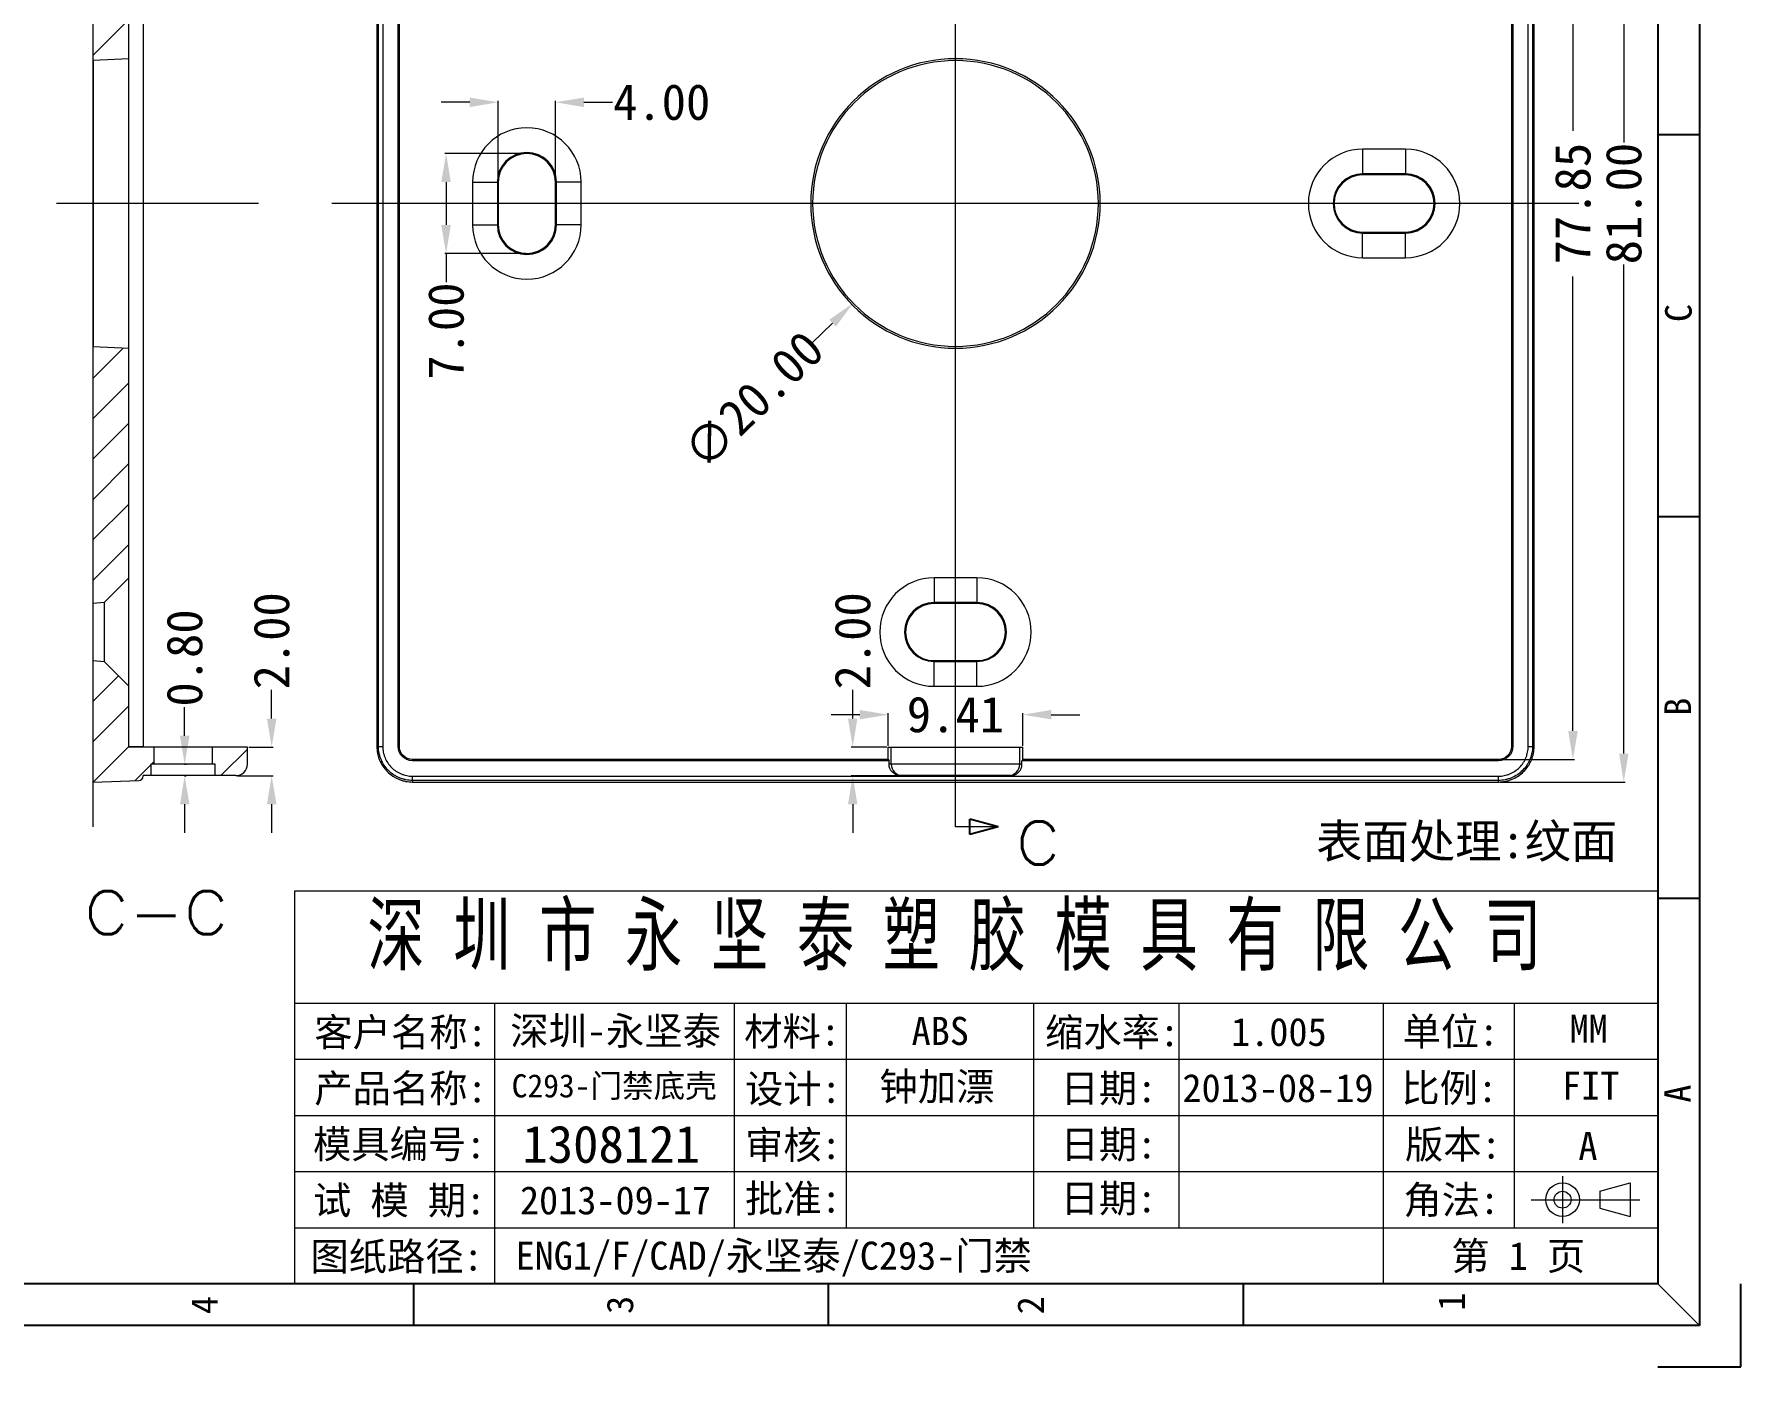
# Model space of a CAD drawing. Header units: inches. Extents: x -855 to -579, y 2307 to 2702.
# Drawn here: x -731 to -611.5, y 2307.1 to 2400.4 of the extents above; entities that cross this region are included whole.
import ezdxf
from ezdxf.enums import TextEntityAlignment as Align
from ezdxf.lldxf.tags import DXFTag

# ---------------------------------------------------------------- set-up
doc = ezdxf.new("R2010")
doc.units = ezdxf.units.IN
doc.header["$MEASUREMENT"] = 0
doc.layers.add('10', color=7, linetype='Continuous', true_color=0xffffff)
doc.layers.add('20', color=7, linetype='Continuous', true_color=0xffffff)
doc.layers.add('50', color=7, linetype='Continuous')
doc.layers.add('dtext', color=4, linetype='Continuous')
doc.layers.add('moldbase', color=7, linetype='Continuous', lineweight=20)
doc.styles.add('blockfont', font='simplex.shx', dxfattribs={"bigfont": 'bigfont'})
doc.styles.add('仿宋', font='SIMFANG.TTF', dxfattribs={"width": 0.7})
doc.styles.add('宋体', font='SimSun.ttf', dxfattribs={"width": 0.7})
tags = doc.linetypes.add('CENTER', pattern=[2, 1.25, -0.25, 0.25, -0.25]).pattern_tags.tags
tags[10:11] = [DXFTag(74, 4), DXFTag(75, 0), DXFTag(340, '0'), DXFTag(46, 0.0), DXFTag(50, 0.0), DXFTag(44, 0.0), DXFTag(45, 0.0)]
tags[8:9] = [DXFTag(74, 4), DXFTag(75, 0), DXFTag(340, '0'), DXFTag(46, 0.0), DXFTag(50, 0.0), DXFTag(44, 0.0), DXFTag(45, 0.0)]
tags[6:7] = [DXFTag(74, 4), DXFTag(75, 0), DXFTag(340, '0'), DXFTag(46, 0.0), DXFTag(50, 0.0), DXFTag(44, 0.0), DXFTag(45, 0.0)]
tags[4:5] = [DXFTag(74, 4), DXFTag(75, 0), DXFTag(340, '0'), DXFTag(46, 0.0), DXFTag(50, 0.0), DXFTag(44, 0.0), DXFTag(45, 0.0)]
tags = doc.linetypes.add('PHANTOM', pattern=[2.5, 1.25, -0.25, 0.25, -0.25, 0.25, -0.25]).pattern_tags.tags
tags[14:15] = [DXFTag(74, 4), DXFTag(75, 0), DXFTag(340, '0'), DXFTag(46, 0.0), DXFTag(50, 0.0), DXFTag(44, 0.0), DXFTag(45, 0.0)]
tags[12:13] = [DXFTag(74, 4), DXFTag(75, 0), DXFTag(340, '0'), DXFTag(46, 0.0), DXFTag(50, 0.0), DXFTag(44, 0.0), DXFTag(45, 0.0)]
tags[10:11] = [DXFTag(74, 4), DXFTag(75, 0), DXFTag(340, '0'), DXFTag(46, 0.0), DXFTag(50, 0.0), DXFTag(44, 0.0), DXFTag(45, 0.0)]
tags[8:9] = [DXFTag(74, 4), DXFTag(75, 0), DXFTag(340, '0'), DXFTag(46, 0.0), DXFTag(50, 0.0), DXFTag(44, 0.0), DXFTag(45, 0.0)]
tags[6:7] = [DXFTag(74, 4), DXFTag(75, 0), DXFTag(340, '0'), DXFTag(46, 0.0), DXFTag(50, 0.0), DXFTag(44, 0.0), DXFTag(45, 0.0)]
tags[4:5] = [DXFTag(74, 4), DXFTag(75, 0), DXFTag(340, '0'), DXFTag(46, 0.0), DXFTag(50, 0.0), DXFTag(44, 0.0), DXFTag(45, 0.0)]
doc.dimstyles.new('2.5', dxfattribs={"dimtxt": 2.5, "dimasz": 2, "dimexe": 0.1, "dimexo": 0.1, "dimgap": 0.1, "dimtad": 0, "dimzin": 0, "dimdsep": 46, "dimtxsty": 'Standard', "dimcen": 0, "dimclrd": 4, "dimclre": 4, "dimclrt": 3, "dimadec": 1, "dimazin": 0, "dimtfac": 1, "dimtofl": 0, "dimtmove": 0, "dimatfit": 3, "dimfxl": 0.18, "dimtolj": 1, "dimtzin": 0, "dimlwd": 9, "dimlwe": 9, "dimarcsym": 0})

# ---------------------------------------------------------------- blocks, each defined once
blk = doc.blocks.new('HATCH5')
at = {"color": 6, "lineweight": 9}
for p, q in [((551.06, 524.15), (551.28, 524.37)), ((552.65, 522.92), (553, 523.26)), ((549.5, 522.59), (549.54, 522.64)), ((549.5, 519.76), (552, 522.26)), ((550.04, 517.48), (552, 519.43)), ((549.5, 508.45), (550.84, 509.79)), ((549.5, 505.63), (552, 508.12)), ((549.5, 502.8), (552, 505.3)), ((549.5, 499.97), (552, 502.47)), ((549.5, 497.15), (552, 499.64)), ((549.5, 494.32), (552, 496.82)), ((549.5, 471.7), (551.62, 473.82)), ((549.5, 468.88), (552, 471.37)), ((549.5, 466.05), (552, 468.55)), ((549.5, 463.22), (552, 465.72)), ((549.5, 460.4), (552, 462.89)), ((549.5, 457.57), (552, 460.07)), ((549.5, 451.91), (549.51, 451.93)), ((549.5, 449.09), (551.27, 450.86)), ((549.5, 446.26), (552, 448.76)), ((549.5, 443.43), (552, 445.93)), ((558.44, 443.88), (560.3, 445.74)), ((552.43, 443.54), (553.75, 444.85))]:
    blk.add_line(p, q, dxfattribs=at)
blk = doc.blocks.new('ASSORTED_DRAFT6')
at = {"color": 13}
for p, q in [((634.72, 440.29), (632.72, 440.83)), ((632.72, 439.76), (632.72, 440.83)), ((634.72, 440.29), (632.72, 439.76))]:
    blk.add_line(p, q, dxfattribs=at)
blk = doc.blocks.new('7')
for p, q in [((2420.95, 384.69), (2415.95, 384.69)), ((2415.95, 338.69), (2420.95, 338.69)), ((2415.95, 292.69), (2420.95, 292.69)), ((2265.95, 246.19), (2265.95, 241.19)), ((2315.95, 246.19), (2315.95, 241.19)), ((2365.95, 246.19), (2365.95, 241.19))]:
    blk.add_line(p, q)
at = {"color": 8}
for p, q in [((2425.95, 236.19), (2425.95, 246.19)), ((2415.95, 236.19), (2425.95, 236.19))]:
    blk.add_line(p, q, dxfattribs=at)
for points in [[(2420.95, 241.19), (2010.95, 241.19), (2010.95, 528.19), (2420.95, 528.19)], [(2415.95, 246.19), (2015.95, 246.19), (2015.95, 523.19), (2415.95, 523.19)]]:
    blk.add_lwpolyline(points, close=True)
at = {"layer": 'moldbase'}
blk.add_line((2415.95, 246.19), (2420.95, 241.19), dxfattribs=at)
at = {"style": '宋体'}
for s, p in [('C', (2418.42, 363.23)), ('B', (2418.34, 315.76)), ('A', (2418.32, 269.13)), ('1', (2391.09, 244.05)), ('4', (2240.76, 243.63)), ('3', (2290.87, 243.67)), ('2', (2340.34, 243.62))]:
    blk.add_text(s, height=3.2, rotation=90, dxfattribs=at).set_placement(p, align=Align.MIDDLE)
blk = doc.blocks.new('*D76')
at = {"color": 4, "lineweight": 9}
for p, q in [((-628.41, 2427.49), (-623.2, 2427.49)), ((-623.3, 2425.49), (-623.3, 2393.66)), ((-623.3, 2351.64), (-623.3, 2383.46)), ((-628.41, 2349.64), (-623.2, 2349.64))]:
    blk.add_line(p, q, dxfattribs=at)
for points in [[(-623.63, 2425.49), (-622.96, 2425.49), (-623.3, 2427.49)], [(-623.63, 2351.64), (-622.96, 2351.64), (-623.3, 2349.64)]]:
    blk.add_solid(points, dxfattribs=at)
at = {"layer": 'Defpoints', "color": 0, "lineweight": 9}
for p in [(-628.51, 2427.49), (-628.51, 2349.64), (-623.3, 2349.64)]:
    blk.add_point(p, dxfattribs=at)
at = {"color": 3, "lineweight": 9, "insert": (-623.3, 2388.56), "char_height": 2.5, "attachment_point": 5, "rotation": 90}
blk.add_mtext('\\A1;77.85', dxfattribs=at)
blk = doc.blocks.new('*D77')
at = {"color": 4, "lineweight": 9}
for p, q in [((-628.41, 2429.06), (-619.64, 2429.06)), ((-619.74, 2427.06), (-619.74, 2392.83)), ((-619.74, 2350.06), (-619.74, 2384.3)), ((-628.41, 2348.06), (-619.64, 2348.06))]:
    blk.add_line(p, q, dxfattribs=at)
for points in [[(-620.07, 2427.06), (-619.41, 2427.06), (-619.74, 2429.06)], [(-620.07, 2350.06), (-619.41, 2350.06), (-619.74, 2348.06)]]:
    blk.add_solid(points, dxfattribs=at)
at = {"layer": 'Defpoints', "color": 0, "lineweight": 9}
for p in [(-628.51, 2429.06), (-619.74, 2429.06), (-628.51, 2348.06)]:
    blk.add_point(p, dxfattribs=at)
at = {"color": 3, "lineweight": 9, "insert": (-619.74, 2388.56), "char_height": 2.5, "attachment_point": 5, "rotation": 90}
blk.add_mtext('\\A1;81.00', dxfattribs=at)
blk = doc.blocks.new('*D78')
at = {"color": 4, "lineweight": 9}
for p, q in [((-673.22, 2352.78), (-675.22, 2352.78)), ((-671.22, 2350.61), (-671.22, 2352.88)), ((-661.81, 2350.61), (-661.81, 2352.88)), ((-659.81, 2352.78), (-657.81, 2352.78))]:
    blk.add_line(p, q, dxfattribs=at)
for points in [[(-673.22, 2353.11), (-673.22, 2352.45), (-671.22, 2352.78)], [(-659.81, 2353.11), (-659.81, 2352.45), (-661.81, 2352.78)]]:
    blk.add_solid(points, dxfattribs=at)
at = {"layer": 'Defpoints', "color": 0, "lineweight": 9}
for p in [(-661.81, 2352.78), (-671.22, 2350.51), (-661.81, 2350.51)]:
    blk.add_point(p, dxfattribs=at)
at = {"color": 3, "lineweight": 9, "insert": (-666.52, 2352.78), "char_height": 2.5, "attachment_point": 5}
blk.add_mtext('\\A1;9.41', dxfattribs=at)
blk = doc.blocks.new('*D79')
at = {"color": 4, "lineweight": 9}
for p, q in [((-673.71, 2352.51), (-673.71, 2354.51)), ((-671.32, 2350.51), (-673.81, 2350.51)), ((-670.47, 2348.51), (-673.81, 2348.51)), ((-673.71, 2346.51), (-673.71, 2344.51))]:
    blk.add_line(p, q, dxfattribs=at)
for points in [[(-674.04, 2352.51), (-673.38, 2352.51), (-673.71, 2350.51)], [(-674.04, 2346.51), (-673.38, 2346.51), (-673.71, 2348.51)]]:
    blk.add_solid(points, dxfattribs=at)
at = {"layer": 'Defpoints', "color": 0, "lineweight": 9}
for p in [(-671.22, 2350.51), (-673.71, 2348.51), (-670.37, 2348.51)]:
    blk.add_point(p, dxfattribs=at)
at = {"color": 3, "lineweight": 9, "insert": (-673.71, 2357.95), "char_height": 2.5, "attachment_point": 5, "rotation": 90}
blk.add_mtext('\\A1;2.00', dxfattribs=at)
blk = doc.blocks.new('*D80')
at = {"color": 4, "lineweight": 9}
blk.add_line((-676.55, 2378.8), (-675.12, 2380.19), dxfattribs=at)
blk.add_solid([(-675.35, 2380.43), (-674.88, 2379.96), (-673.68, 2381.59)], dxfattribs=at)
at = {"layer": 'Defpoints', "color": 0, "lineweight": 9}
for p in [(-659.35, 2395.54), (-673.68, 2381.59)]:
    blk.add_point(p, dxfattribs=at)
at = {"color": 3, "lineweight": 9, "insert": (-680.65, 2374.81), "char_height": 2.5, "attachment_point": 5, "rotation": 44.2285}
blk.add_mtext('\\A1;∅20.00', dxfattribs=at)
blk = doc.blocks.new('*D81')
at = {"color": 4, "lineweight": 9}
for p, q in [((-700.52, 2395.65), (-702.52, 2395.65)), ((-698.52, 2390.16), (-698.52, 2395.75)), ((-694.52, 2390.16), (-694.52, 2395.75)), ((-692.52, 2395.65), (-690.52, 2395.65))]:
    blk.add_line(p, q, dxfattribs=at)
for points in [[(-700.52, 2395.98), (-700.52, 2395.31), (-698.52, 2395.65)], [(-692.52, 2395.98), (-692.52, 2395.31), (-694.52, 2395.65)]]:
    blk.add_solid(points, dxfattribs=at)
at = {"layer": 'Defpoints', "color": 0, "lineweight": 9}
for p in [(-694.52, 2395.65), (-698.52, 2390.06), (-694.52, 2390.06)]:
    blk.add_point(p, dxfattribs=at)
at = {"color": 3, "lineweight": 9, "insert": (-687.08, 2395.65), "char_height": 2.5, "attachment_point": 5}
blk.add_mtext('\\A1;4.00', dxfattribs=at)
blk = doc.blocks.new('*D82')
at = {"color": 4, "lineweight": 9}
for p, q in [((-696.62, 2392.06), (-702.27, 2392.06)), ((-702.17, 2390.06), (-702.17, 2387.06)), ((-696.62, 2385.06), (-702.27, 2385.06)), ((-702.17, 2385.06), (-702.17, 2383.06))]:
    blk.add_line(p, q, dxfattribs=at)
for points in [[(-702.51, 2390.06), (-701.84, 2390.06), (-702.17, 2392.06)], [(-702.51, 2387.06), (-701.84, 2387.06), (-702.17, 2385.06)]]:
    blk.add_solid(points, dxfattribs=at)
at = {"layer": 'Defpoints', "color": 0, "lineweight": 9}
for p in [(-696.52, 2392.06), (-702.17, 2385.06), (-696.52, 2385.06)]:
    blk.add_point(p, dxfattribs=at)
at = {"color": 3, "lineweight": 9, "insert": (-702.17, 2379.63), "char_height": 2.5, "attachment_point": 5, "rotation": 90}
blk.add_mtext('\\A1;7.00', dxfattribs=at)
blk = doc.blocks.new('*D95')
at = {"color": 4, "lineweight": 9}
for p, q in [((-720.47, 2351.31), (-720.47, 2353.31)), ((-720.48, 2349.31), (-720.37, 2349.31)), ((-720.48, 2348.51), (-720.37, 2348.51)), ((-720.47, 2346.51), (-720.47, 2344.51))]:
    blk.add_line(p, q, dxfattribs=at)
for points in [[(-720.8, 2351.31), (-720.13, 2351.31), (-720.47, 2349.31)], [(-720.8, 2346.51), (-720.13, 2346.51), (-720.47, 2348.51)]]:
    blk.add_solid(points, dxfattribs=at)
at = {"layer": 'Defpoints', "color": 0, "lineweight": 9}
for p in [(-720.58, 2349.31), (-720.47, 2349.31), (-720.58, 2348.51)]:
    blk.add_point(p, dxfattribs=at)
at = {"color": 3, "lineweight": 9, "insert": (-720.47, 2356.75), "char_height": 2.5, "attachment_point": 5, "rotation": 90}
blk.add_mtext('\\A1;0.80', dxfattribs=at)
blk = doc.blocks.new('*D96')
at = {"color": 4, "lineweight": 9}
for p, q in [((-714.38, 2352.51), (-714.38, 2354.51)), ((-715.98, 2350.51), (-714.28, 2350.51)), ((-716.78, 2348.51), (-714.28, 2348.51)), ((-714.38, 2346.51), (-714.38, 2344.51))]:
    blk.add_line(p, q, dxfattribs=at)
for points in [[(-714.71, 2352.51), (-714.04, 2352.51), (-714.38, 2350.51)], [(-714.71, 2346.51), (-714.04, 2346.51), (-714.38, 2348.51)]]:
    blk.add_solid(points, dxfattribs=at)
at = {"layer": 'Defpoints', "color": 0, "lineweight": 9}
for p in [(-716.08, 2350.51), (-714.38, 2350.51), (-716.88, 2348.51)]:
    blk.add_point(p, dxfattribs=at)
at = {"color": 3, "lineweight": 9, "insert": (-714.38, 2357.95), "char_height": 2.5, "attachment_point": 5, "rotation": 90}
blk.add_mtext('\\A1;2.00', dxfattribs=at)

msp = doc.modelspace()

# ---------------------------------------------------------------- linework, layer by layer
at = {"color": 7, "lineweight": 9}
for p, q in [((-712.758, 2340.444), (-617.352, 2340.444)), ((-712.758, 2312.932), (-712.758, 2340.444)), ((-617.352, 2340.444), (-617.352, 2312.932)), ((-712.758, 2332.583), (-617.352, 2332.583)), ((-698.759, 2312.932), (-698.759, 2332.583)), ((-682.011, 2332.583), (-682.011, 2316.862)), ((-674.15, 2316.862), (-674.15, 2332.583)), ((-661.044, 2316.862), (-661.044, 2332.583)), ((-650.866, 2316.862), (-650.866, 2332.583)), ((-636.565, 2312.932), (-636.565, 2332.583)), ((-627.394, 2316.862), (-627.394, 2332.583)), ((-712.758, 2328.653), (-617.352, 2328.653)), ((-712.758, 2324.723), (-617.352, 2324.723)), ((-712.758, 2320.792), (-617.352, 2320.792)), ((-712.758, 2316.862), (-617.352, 2316.862)), ((-709.536, 2312.932), (-617.352, 2312.932))]:
    msp.add_line(p, q, dxfattribs=at)
at = {"layer": '10', "color": 1, "linetype": 'PHANTOM', "lineweight": 9, "ltscale": 8}
for p, q in [((-726.88, 2344.924), (-726.88, 2432.206)), ((-666.517, 2344.924), (-666.517, 2432.206)), ((-622.876, 2388.565), (-710.158, 2388.565))]:
    msp.add_line(p, q, dxfattribs=at)
at = {"layer": '10', "color": 1, "linetype": 'PHANTOM', "lineweight": 9, "ltscale": 5}
msp.add_line((-715.292, 2388.565), (-729.45, 2388.565), dxfattribs=at)
at = {"layer": '20', "color": 7, "lineweight": 9}
for p, q in [((-723.38, 2426.568), (-723.38, 2350.561)), ((-707.017, 2426.568), (-707.017, 2350.561)), ((-706.905, 2350.561), (-706.905, 2426.568)), ((-706.605, 2426.568), (-706.605, 2350.561)), ((-705.53, 2350.561), (-705.53, 2426.568)), ((-705.442, 2350.561), (-705.442, 2426.568)), ((-627.592, 2426.568), (-627.592, 2350.561)), ((-627.504, 2426.568), (-627.504, 2350.561)), ((-626.429, 2350.561), (-626.429, 2426.568)), ((-626.129, 2426.568), (-626.129, 2350.561)), ((-626.017, 2350.561), (-626.017, 2426.568)), ((-726.88, 2398.565), (-726.88, 2415.065)), ((-724.38, 2398.696), (-724.38, 2413.265)), ((-724.38, 2398.696), (-726.88, 2398.565)), ((-726.88, 2398.565), (-726.88, 2378.565)), ((-724.38, 2388.565), (-724.38, 2398.696)), ((-635.017, 2392.365), (-638.017, 2392.365)), ((-638.017, 2392.365), (-638.017, 2390.632)), ((-635.017, 2392.365), (-635.017, 2390.632)), ((-635.017, 2390.632), (-638.017, 2390.632)), ((-638.017, 2390.632), (-638.017, 2390.565)), ((-635.017, 2390.565), (-638.017, 2390.565)), ((-635.017, 2390.632), (-635.017, 2390.565)), ((-700.317, 2390.065), (-700.317, 2387.065)), ((-700.317, 2390.065), (-698.584, 2390.065)), ((-698.584, 2390.065), (-698.584, 2387.065)), ((-698.584, 2390.065), (-698.517, 2390.065)), ((-698.517, 2390.065), (-698.517, 2387.065)), ((-694.45, 2390.065), (-694.517, 2390.065)), ((-694.517, 2387.065), (-694.517, 2390.065)), ((-694.45, 2387.065), (-694.45, 2390.065)), ((-692.717, 2390.065), (-694.45, 2390.065)), ((-692.717, 2387.065), (-692.717, 2390.065)), ((-724.38, 2378.434), (-724.38, 2388.565)), ((-700.317, 2387.065), (-698.584, 2387.065)), ((-698.584, 2387.065), (-698.517, 2387.065)), ((-694.45, 2387.065), (-694.517, 2387.065)), ((-692.717, 2387.065), (-694.45, 2387.065)), ((-638.017, 2386.497), (-638.017, 2386.565)), ((-638.017, 2386.565), (-635.017, 2386.565)), ((-638.017, 2384.765), (-638.017, 2386.497)), ((-638.017, 2386.497), (-635.017, 2386.497)), ((-635.017, 2386.497), (-635.017, 2386.565)), ((-635.017, 2384.765), (-635.017, 2386.497)), ((-638.017, 2384.765), (-635.017, 2384.765)), ((-726.88, 2378.565), (-724.38, 2378.434)), ((-726.88, 2360.565), (-726.88, 2378.565)), ((-724.38, 2362.365), (-724.38, 2378.434)), ((-726.112, 2360.632), (-724.38, 2362.365)), ((-724.38, 2354.765), (-724.38, 2362.365)), ((-668.017, 2362.365), (-668.017, 2360.632)), ((-665.017, 2362.365), (-668.017, 2362.365)), ((-665.017, 2362.365), (-665.017, 2360.632)), ((-726.112, 2360.632), (-726.88, 2360.565)), ((-726.88, 2356.565), (-726.88, 2360.565)), ((-726.112, 2360.632), (-726.112, 2356.497)), ((-665.017, 2360.632), (-668.017, 2360.632)), ((-668.017, 2360.632), (-668.017, 2360.565)), ((-665.017, 2360.565), (-668.017, 2360.565)), ((-665.017, 2360.632), (-665.017, 2360.565)), ((-726.88, 2356.565), (-726.112, 2356.497)), ((-726.88, 2348.065), (-726.88, 2356.565)), ((-724.38, 2354.765), (-726.112, 2356.497)), ((-668.017, 2356.565), (-665.017, 2356.565)), ((-668.017, 2356.497), (-668.017, 2356.565)), ((-668.017, 2354.765), (-668.017, 2356.497)), ((-668.017, 2356.497), (-665.017, 2356.497)), ((-665.017, 2356.497), (-665.017, 2356.565)), ((-665.017, 2354.765), (-665.017, 2356.497)), ((-724.38, 2350.515), (-724.38, 2354.765)), ((-668.017, 2354.765), (-665.017, 2354.765)), ((-724.38, 2350.561), (-723.38, 2350.561)), ((-722.63, 2350.515), (-724.38, 2350.515)), ((-722.63, 2350.515), (-722.63, 2349.315)), ((-718.53, 2350.515), (-722.63, 2350.515)), ((-716.08, 2350.515), (-718.53, 2350.515)), ((-718.53, 2349.315), (-718.53, 2350.515)), ((-716.08, 2349.315), (-716.08, 2350.515)), ((-707.017, 2350.561), (-706.905, 2350.561)), ((-706.905, 2350.561), (-706.605, 2350.561)), ((-705.442, 2350.561), (-705.53, 2350.561)), ((-671.222, 2350.515), (-671.011, 2350.515)), ((-671.222, 2349.639), (-671.222, 2350.515)), ((-671.011, 2349.315), (-671.011, 2350.515)), ((-671.011, 2350.515), (-662.023, 2350.515)), ((-662.023, 2349.315), (-662.023, 2350.515)), ((-662.023, 2350.515), (-661.812, 2350.515)), ((-661.812, 2349.639), (-661.812, 2350.515)), ((-627.592, 2350.561), (-627.504, 2350.561)), ((-626.429, 2350.561), (-626.129, 2350.561)), ((-626.129, 2350.561), (-626.017, 2350.561)), ((-722.63, 2349.315), (-722.83, 2349.315)), ((-722.83, 2349.315), (-722.83, 2348.515)), ((-718.53, 2349.315), (-722.63, 2349.315)), ((-718.33, 2349.315), (-718.53, 2349.315)), ((-718.33, 2348.515), (-718.33, 2349.315)), ((-704.52, 2349.639), (-704.52, 2349.552)), ((-671.222, 2349.639), (-704.52, 2349.639)), ((-671.17, 2349.552), (-704.52, 2349.552)), ((-671.222, 2349.639), (-671.17, 2349.552)), ((-671.17, 2349.315), (-671.17, 2349.552)), ((-671.011, 2349.315), (-671.17, 2349.315)), ((-662.023, 2349.315), (-671.011, 2349.315)), ((-661.864, 2349.315), (-662.023, 2349.315)), ((-661.812, 2349.639), (-661.864, 2349.552)), ((-661.864, 2349.315), (-661.864, 2349.552)), ((-628.514, 2349.552), (-661.864, 2349.552)), ((-628.514, 2349.639), (-661.812, 2349.639)), ((-628.514, 2349.639), (-628.514, 2349.552)), ((-726.88, 2348.065), (-723.669, 2348.177)), ((-723.38, 2348.477), (-723.38, 2348.515)), ((-722.83, 2348.515), (-723.38, 2348.515)), ((-720.58, 2348.515), (-722.83, 2348.515)), ((-718.33, 2348.515), (-720.58, 2348.515)), ((-716.88, 2348.515), (-718.33, 2348.515)), ((-704.52, 2348.177), (-704.52, 2348.477)), ((-704.52, 2348.477), (-628.514, 2348.477)), ((-628.514, 2348.177), (-704.52, 2348.177)), ((-704.52, 2348.177), (-704.52, 2348.065)), ((-704.52, 2348.065), (-628.514, 2348.065)), ((-670.212, 2348.515), (-670.369, 2348.515)), ((-662.822, 2348.515), (-670.212, 2348.515)), ((-662.665, 2348.515), (-662.822, 2348.515)), ((-628.514, 2348.177), (-628.514, 2348.477)), ((-628.514, 2348.065), (-628.514, 2348.177))]:
    msp.add_line(p, q, dxfattribs=at)
at = {"layer": '20', "color": 1, "lineweight": 9}
msp.add_line((-663.517, 2344.924), (-666.517, 2344.924), dxfattribs=at)
at = {"layer": '20', "color": 7, "lineweight": 9, "extrusion": (0, 0, -1)}
for radius in [10.131, 10]:
    msp.add_circle((666.517, 2388.565), radius, dxfattribs=at)
at = {"layer": '20', "color": 7, "lineweight": 9}
for centre, radius, start, end in [((-696.517, 2390.065), 3.8, 0, 180), ((-696.517, 2390.065), 2.067, 0, 180), ((-696.517, 2390.065), 2, 0, 180), ((-638.017, 2388.565), 3.8, 90, 270), ((-635.017, 2388.565), 3.8, 270, 90), ((-638.017, 2388.565), 2.067, 90, 270), ((-638.017, 2388.565), 2, 90, 270), ((-635.017, 2388.565), 2.067, 270, 90), ((-635.017, 2388.565), 2, 270, 90), ((-696.517, 2387.065), 3.8, 180, 0), ((-696.517, 2387.065), 2.067, 180, 0), ((-696.517, 2387.065), 2, 180, 0), ((-668.017, 2358.565), 3.8, 90, 270), ((-665.017, 2358.565), 3.8, 270, 90), ((-668.017, 2358.565), 2.067, 90, 270), ((-668.017, 2358.565), 2, 90, 270), ((-665.017, 2358.565), 2.067, 270, 90), ((-665.017, 2358.565), 2, 270, 90), ((-716.88, 2349.315), 0.8, 269.99971, 0), ((-723.68, 2348.477), 0.3, 272, 0)]:
    msp.add_arc(centre, radius, start, end, dxfattribs=at)
at = {"layer": '20', "color": 7, "lineweight": 9, "extrusion": (1.22461e-16, 0, -1)}
msp.add_ellipse((-670.369, 2349.315), major_axis=(-0.801, 0), ratio=0.9986295, start_param=4.712389, end_param=6.2831853, dxfattribs=at)
at = {"layer": '20', "color": 7, "lineweight": 9}
for centre, major_axis, start_param, end_param in [((-670.212, 2349.315), (0, -0.8), 4.712389, 6.2831955), ((-662.822, 2349.315), (0, -0.8), 0, 1.5707963), ((-662.665, 2349.315), (-0.801, 0), 1.5707963, 3.1415927)]:
    msp.add_ellipse(centre, major_axis=major_axis, ratio=0.9986295, start_param=start_param, end_param=end_param, dxfattribs=at)
for points in [[(-723.38, 2350.561), (-723.38, 2350.546), (-723.38, 2350.53), (-723.38, 2350.514)], [(-704.52, 2349.552), (-705.071, 2349.552), (-705.53, 2350.01), (-705.53, 2350.561)], [(-704.52, 2349.639), (-705.024, 2349.639), (-705.442, 2350.058), (-705.442, 2350.561)], [(-627.504, 2350.561), (-627.504, 2350.01), (-627.963, 2349.552), (-628.514, 2349.552)], [(-627.592, 2350.561), (-627.592, 2350.058), (-628.011, 2349.639), (-628.514, 2349.639)]]:
    msp.add_open_spline(points, degree=3, dxfattribs=at)
for points, knots in [([(-707.017, 2350.561), (-707.017, 2350.397), (-707.001, 2350.235), (-706.954, 2349.995), (-706.934, 2349.916), (-706.886, 2349.759), (-706.859, 2349.681), (-706.765, 2349.455), (-706.688, 2349.311), (-706.507, 2349.04), (-706.402, 2348.911), (-706.172, 2348.681), (-706.046, 2348.578), (-705.842, 2348.441), (-705.771, 2348.398), (-705.627, 2348.321), (-705.553, 2348.286), (-705.403, 2348.224), (-705.326, 2348.197), (-705.17, 2348.149), (-705.09, 2348.129), (-704.848, 2348.081), (-704.685, 2348.065), (-704.52, 2348.065)], [0, 0, 0, 0, 0.125, 0.125, 0.1875, 0.1875, 0.25, 0.25, 0.375, 0.375, 0.5, 0.5, 0.625, 0.625, 0.6875, 0.6875, 0.75, 0.75, 0.8125, 0.8125, 0.875, 0.875, 1, 1, 1, 1]), ([(-704.52, 2348.177), (-704.678, 2348.177), (-704.833, 2348.192), (-705.065, 2348.238), (-705.141, 2348.257), (-705.29, 2348.303), (-705.363, 2348.329), (-705.507, 2348.389), (-705.577, 2348.422), (-705.715, 2348.495), (-705.782, 2348.536), (-705.978, 2348.667), (-706.098, 2348.766), (-706.317, 2348.986), (-706.418, 2349.108), (-706.591, 2349.367), (-706.664, 2349.504), (-706.754, 2349.721), (-706.78, 2349.795), (-706.826, 2349.945), (-706.844, 2350.021), (-706.889, 2350.249), (-706.905, 2350.404), (-706.905, 2350.561)], [0, 0, 0, 0, 0.125, 0.125, 0.1875, 0.1875, 0.25, 0.25, 0.3125, 0.3125, 0.375, 0.375, 0.5, 0.5, 0.625, 0.625, 0.75, 0.75, 0.8125, 0.8125, 0.875, 0.875, 1, 1, 1, 1]), ([(-706.605, 2350.561), (-706.605, 2350.424), (-706.592, 2350.288), (-706.552, 2350.089), (-706.536, 2350.023), (-706.496, 2349.892), (-706.473, 2349.827), (-706.394, 2349.637), (-706.331, 2349.518), (-706.18, 2349.291), (-706.092, 2349.184), (-705.899, 2348.991), (-705.795, 2348.905), (-705.624, 2348.791), (-705.564, 2348.755), (-705.444, 2348.691), (-705.383, 2348.662), (-705.257, 2348.61), (-705.193, 2348.587), (-705.063, 2348.547), (-704.996, 2348.53), (-704.794, 2348.49), (-704.658, 2348.477), (-704.52, 2348.477)], [0, 0, 0, 0, 0.125, 0.125, 0.1875, 0.1875, 0.25, 0.25, 0.375, 0.375, 0.5, 0.5, 0.625, 0.625, 0.6875, 0.6875, 0.75, 0.75, 0.8125, 0.8125, 0.875, 0.875, 1, 1, 1, 1]), ([(-628.514, 2348.477), (-628.376, 2348.477), (-628.241, 2348.49), (-628.041, 2348.53), (-627.975, 2348.546), (-627.844, 2348.586), (-627.779, 2348.609), (-627.59, 2348.687), (-627.47, 2348.751), (-627.244, 2348.902), (-627.136, 2348.99), (-626.944, 2349.182), (-626.858, 2349.287), (-626.743, 2349.458), (-626.708, 2349.517), (-626.643, 2349.638), (-626.614, 2349.699), (-626.562, 2349.824), (-626.539, 2349.888), (-626.5, 2350.019), (-626.483, 2350.085), (-626.443, 2350.288), (-626.429, 2350.424), (-626.429, 2350.561)], [0, 0, 0, 0, 0.125, 0.125, 0.1875, 0.1875, 0.25, 0.25, 0.375, 0.375, 0.5, 0.5, 0.625, 0.625, 0.6875, 0.6875, 0.75, 0.75, 0.8125, 0.8125, 0.875, 0.875, 1, 1, 1, 1]), ([(-626.129, 2350.561), (-626.129, 2350.404), (-626.145, 2350.248), (-626.191, 2350.017), (-626.21, 2349.941), (-626.255, 2349.791), (-626.282, 2349.718), (-626.341, 2349.575), (-626.374, 2349.505), (-626.448, 2349.367), (-626.489, 2349.299), (-626.619, 2349.104), (-626.718, 2348.984), (-626.938, 2348.764), (-627.061, 2348.664), (-627.32, 2348.491), (-627.457, 2348.418), (-627.674, 2348.328), (-627.748, 2348.301), (-627.898, 2348.256), (-627.973, 2348.237), (-628.202, 2348.192), (-628.357, 2348.177), (-628.514, 2348.177)], [0, 0, 0, 0, 0.125, 0.125, 0.1875, 0.1875, 0.25, 0.25, 0.3125, 0.3125, 0.375, 0.375, 0.5, 0.5, 0.625, 0.625, 0.75, 0.75, 0.8125, 0.8125, 0.875, 0.875, 1, 1, 1, 1]), ([(-628.514, 2348.065), (-628.349, 2348.065), (-628.187, 2348.081), (-627.948, 2348.128), (-627.869, 2348.148), (-627.712, 2348.195), (-627.634, 2348.223), (-627.407, 2348.317), (-627.264, 2348.394), (-626.993, 2348.574), (-626.864, 2348.68), (-626.634, 2348.91), (-626.53, 2349.035), (-626.393, 2349.24), (-626.351, 2349.311), (-626.274, 2349.455), (-626.239, 2349.529), (-626.177, 2349.679), (-626.149, 2349.755), (-626.102, 2349.912), (-626.082, 2349.991), (-626.033, 2350.233), (-626.017, 2350.397), (-626.017, 2350.561)], [0, 0, 0, 0, 0.125, 0.125, 0.1875, 0.1875, 0.25, 0.25, 0.375, 0.375, 0.5, 0.5, 0.625, 0.625, 0.6875, 0.6875, 0.75, 0.75, 0.8125, 0.8125, 0.875, 0.875, 1, 1, 1, 1])]:
    msp.add_open_spline(points, degree=3, knots=knots, dxfattribs=at)
at = {"layer": 'dtext', "color": 1, "linetype": 'CENTER', "lineweight": 9}
for p, q in [((-624.024, 2320.478), (-624.024, 2317.176)), ((-626.212, 2318.827), (-618.622, 2318.827))]:
    msp.add_line(p, q, dxfattribs=at)
at = {"layer": 'dtext', "lineweight": 9}
for p, q in [((-621.424, 2319.417), (-619.301, 2320.006)), ((-619.301, 2320.006), (-619.301, 2317.648)), ((-621.424, 2319.417), (-621.424, 2318.238)), ((-621.424, 2318.238), (-619.301, 2317.648))]:
    msp.add_line(p, q, dxfattribs=at)
for radius in [1.179, 0.59]:
    msp.add_circle((-624.024, 2318.827), radius, dxfattribs=at)

# ---------------------------------------------------------------- block references
at = {"layer": '20', "color": 200, "lineweight": 9}
msp.add_blockref('HATCH5', (-1276.375, 1904.632), dxfattribs=at)
at = {"layer": '20', "color": 1, "lineweight": 9}
msp.add_blockref('ASSORTED_DRAFT6', (-1298.24, 1904.632), dxfattribs=at)
at = {"layer": '50', "color": 7, "linetype": 'Continuous', "lineweight": 9, "xscale": 0.5807261842155071, "yscale": 0.5807261842160187, "zscale": 0.5807261842159153}
msp.add_blockref('7', (-2020.358, 2169.961), dxfattribs=at)

# ---------------------------------------------------------------- texts
at = {"layer": '20', "color": 1, "lineweight": 9, "char_height": 3, "attachment_point": 7, "style": 'blockfont'}
for s, insert in [('\\W01.153;\\fsimplex.shx;C', (-662.3, 2342.301)), ('{\\fsimplex.shx|b0|i0|c0|p0;\\W1.153;C-C}', (-727.495, 2337.423))]:
    msp.add_mtext(s, dxfattribs=dict(at, insert=insert))
at = {"layer": 'dtext', "color": 1, "lineweight": 9, "style": '仿宋'}
msp.add_text('表面处理:纹面', height=2.3786, dxfattribs=at).set_placement((-641.275, 2342.736))
at = {"layer": 'dtext', "color": 4, "lineweight": 9, "style": '仿宋'}
for s, height, p in [('深圳-永坚泰', 1.9659, (-697.677, 2329.665)), ('ABS', 1.9659, (-669.589, 2329.659)), ('1.005', 1.9659, (-647.224, 2329.592)), ('MM', 1.9659, (-623.531, 2329.813)), ('C293-门禁底壳', 1.6211, (-697.579, 2325.988)), ('钟加漂', 1.9659, (-671.834, 2325.766)), ('2013-08-19', 1.9659, (-650.631, 2325.661)), ('FIT', 1.9659, (-624.061, 2325.832)), ('1308121', 2.6121, (-696.836, 2321.409)), ('A', 1.966, (-622.917, 2321.61)), ('2013-09-17', 1.9659, (-697.001, 2317.801)), ('ENG1/F/CAD/永坚泰/C293-门禁', 1.96593, (-697.309, 2313.924))]:
    msp.add_text(s, height=height, dxfattribs=at).set_placement(p)
at = {"layer": 'dtext', "color": 7, "lineweight": 9, "style": '仿宋'}
for s, p in [('材料:', (-681.306, 2329.623)), ('单位:', (-635.222, 2329.623)), ('客户名称:', (-711.393, 2329.57)), ('缩水率:', (-660.25, 2329.57)), ('产品名称:', (-711.393, 2325.64)), ('设计:', (-681.248, 2325.608)), ('日期:', (-659.159, 2325.65)), ('比例:', (-635.308, 2325.661)), ('模具编号:', (-711.487, 2321.731)), ('审核:', (-681.248, 2321.678)), ('日期:', (-659.159, 2321.72)), ('版本:', (-635.055, 2321.71)), ('试 模 期:', (-711.487, 2317.801)), ('批准:', (-681.248, 2317.931)), ('日期:', (-659.159, 2317.941)), ('角法:', (-635.165, 2317.832)), ('图纸路径:', (-711.668, 2313.87)), (' 第 1 页', (-633.15, 2313.902))]:
    msp.add_text(s, height=1.9659, dxfattribs=at).set_placement(p)
at = {"layer": 'dtext', "color": 135, "lineweight": 9, "insert": (-707.685, 2339.51), "char_height": 4.20183, "width": 141.39515, "attachment_point": 1, "style": '宋体'}
msp.add_mtext('{\\C0;深 圳 市 永 坚 泰 塑 胶 模 具 有 限 公 司}', dxfattribs=at)

# ---------------------------------------------------------------- dimensions: what is measured, and where the dimension line sits
at = {"color": 4, "lineweight": 9}
for base, p1, p2, picture, middle in [((-619.739, 2429.064), (-628.514, 2348.065), (-628.514, 2429.064), '*D77', (-619.739, 2388.565)), ((-623.297, 2349.639), (-628.514, 2427.49), (-628.514, 2349.639), '*D76', (-623.297, 2388.565)), ((-714.377, 2350.515), (-716.88, 2348.515), (-716.08, 2350.515), '*D96', (-714.377, 2357.948)), ((-720.465, 2349.315), (-720.58, 2348.515), (-720.58, 2349.315), '*D95', (-720.465, 2356.748))]:
    dim = msp.add_linear_dim(base=base, p1=p1, p2=p2, angle=90, dimstyle='2.5', dxfattribs=at)
    dim.commit()
    dim.dimension.update_dxf_attribs({"geometry": picture, "text_midpoint": middle})
for base, p1, p2, picture, middle in [((-694.517, 2395.647), (-698.517, 2390.065), (-694.517, 2390.065), '*D81', (-687.084, 2395.647)), ((-661.812, 2352.78), (-671.222, 2350.515), (-661.812, 2350.515), '*D78', (-666.517, 2352.78))]:
    dim = msp.add_linear_dim(base=base, p1=p1, p2=p2, dimstyle='2.5', dxfattribs=at)
    dim.commit()
    dim.dimension.update_dxf_attribs({"geometry": picture, "text_midpoint": middle})
dim = msp.add_diameter_dim_2p(p1=(-659.351, 2395.54), p2=(-673.683, 2381.589), dimstyle='2.5', dxfattribs=at)
dim.commit()
dim.dimension.update_dxf_attribs({"geometry": '*D80', "text_midpoint": (-680.651, 2374.806)})
for base, p1, p2, picture, middle in [((-702.172, 2385.065), (-696.517, 2392.065), (-696.517, 2385.065), '*D82', (-702.172, 2379.631)), ((-673.71, 2348.515), (-671.222, 2350.515), (-670.369, 2348.515), '*D79', (-673.71, 2357.948))]:
    dim = msp.add_linear_dim(base=base, p1=p1, p2=p2, angle=90, dimstyle='2.5', dxfattribs=at)
    dim.commit()
    dim.dimension.update_dxf_attribs({"geometry": picture, "text_midpoint": middle, "dimtype": 160})

doc.saveas('drawing.dxf')
